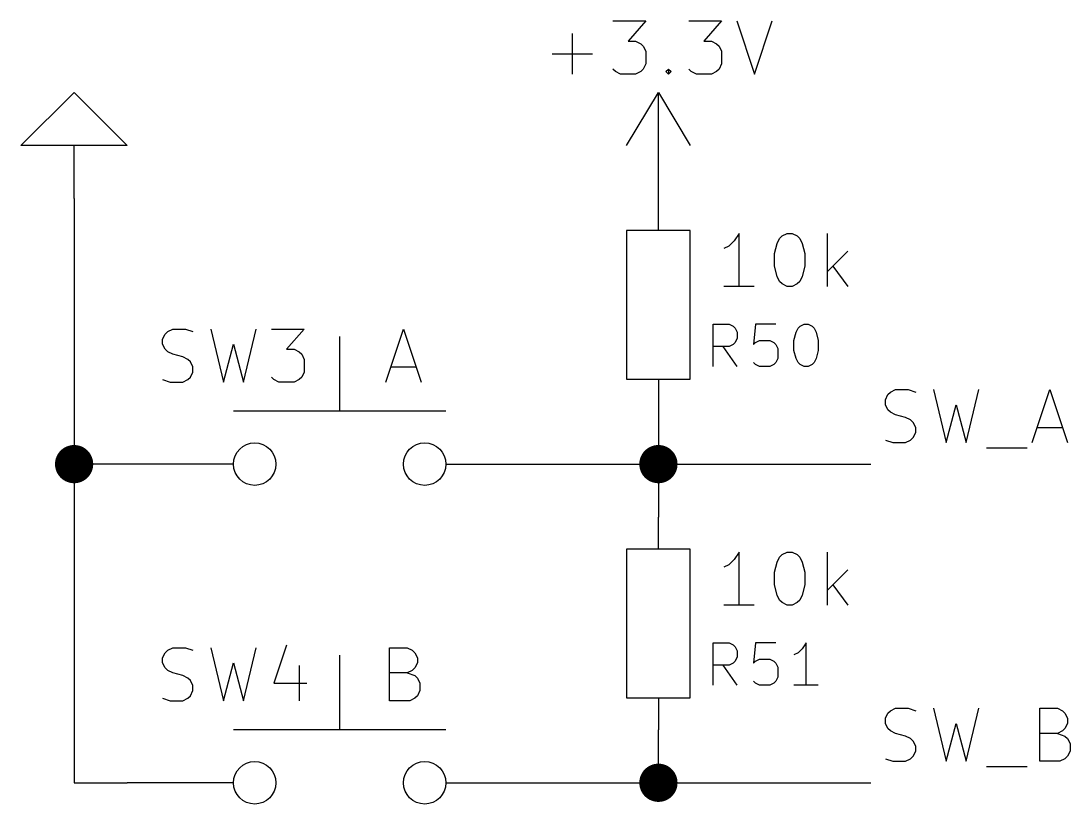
# Model space of a CAD drawing. Header units: inches. Extents: x 0.4 to 16.1, y -11.3 to -0.4.
# Drawn here: x 13.55 to 14.537, y -5.12 to -4.383 of the extents above; entities that cross this region are included whole.
import ezdxf

# ---------------------------------------------------------------- set-up
doc = ezdxf.new("R2010")
doc.units = ezdxf.units.IN
doc.header["$MEASUREMENT"] = 0
for name, color, linetype in [('GREENSIXTYFIVE', 129, 'CONTINUOUS'), ('LIGHTGREEN', 92, 'CONTINUOUS'), ('RED', 14, 'CONTINUOUS'), ('REDSIX', 19, 'CONTINUOUS')]:
    doc.layers.add(name, color=color, linetype=linetype)

msp = doc.modelspace()

# ---------------------------------------------------------------- linework, layer by layer
at = {"layer": 'GREENSIXTYFIVE', "linetype": 'CONTINUOUS'}
for p, q in [((14.10714, -4.3828), (14.13809, -4.3828)), ((14.10714, -4.3828), (14.13809, -4.3828)), ((14.13809, -4.3828), (14.12143, -4.40185)), ((14.13809, -4.3828), (14.12143, -4.40185)), ((14.17857, -4.3828), (14.20952, -4.3828)), ((14.17857, -4.3828), (14.20952, -4.3828)), ((14.20952, -4.3828), (14.19285, -4.40185)), ((14.20952, -4.3828), (14.19285, -4.40185)), ((14.22381, -4.3828), (14.24047, -4.4328)), ((14.22381, -4.3828), (14.24047, -4.4328)), ((14.24047, -4.4328), (14.25714, -4.3828)), ((14.24047, -4.4328), (14.25714, -4.3828)), ((14.06904, -4.4328), (14.06904, -4.39471)), ((14.06904, -4.4328), (14.06904, -4.39471)), ((14.12143, -4.40185), (14.12857, -4.40185)), ((14.12143, -4.40185), (14.12857, -4.40185)), ((14.12857, -4.40185), (14.13333, -4.40423)), ((14.12857, -4.40185), (14.13333, -4.40423)), ((14.19285, -4.40185), (14.2, -4.40185)), ((14.19285, -4.40185), (14.2, -4.40185)), ((14.2, -4.40185), (14.20476, -4.40423)), ((14.2, -4.40185), (14.20476, -4.40423)), ((14.05, -4.41376), (14.08809, -4.41376)), ((14.05, -4.41376), (14.08809, -4.41376)), ((14.13333, -4.40423), (14.13571, -4.40661)), ((14.13333, -4.40423), (14.13571, -4.40661)), ((14.13571, -4.40661), (14.13809, -4.41137)), ((14.13571, -4.40661), (14.13809, -4.41137)), ((14.13809, -4.41137), (14.13809, -4.42328)), ((14.13809, -4.41137), (14.13809, -4.42328)), ((14.20476, -4.40423), (14.20714, -4.40661)), ((14.20476, -4.40423), (14.20714, -4.40661)), ((14.20714, -4.40661), (14.20952, -4.41137)), ((14.20714, -4.40661), (14.20952, -4.41137)), ((14.20952, -4.41137), (14.20952, -4.42328)), ((14.20952, -4.41137), (14.20952, -4.42328)), ((14.13809, -4.42328), (14.13571, -4.42804)), ((14.13809, -4.42328), (14.13571, -4.42804)), ((14.20952, -4.42328), (14.20714, -4.42804)), ((14.20952, -4.42328), (14.20714, -4.42804)), ((14.10952, -4.43043), (14.10714, -4.42804)), ((14.10952, -4.43043), (14.10714, -4.42804)), ((14.11428, -4.4328), (14.10952, -4.43043)), ((14.11428, -4.4328), (14.10952, -4.43043)), ((14.12857, -4.4328), (14.11428, -4.4328)), ((14.12857, -4.4328), (14.11428, -4.4328)), ((14.13333, -4.43043), (14.12857, -4.4328)), ((14.13333, -4.43043), (14.12857, -4.4328)), ((14.13571, -4.42804), (14.13333, -4.43043)), ((14.13571, -4.42804), (14.13333, -4.43043)), ((14.15714, -4.43043), (14.15952, -4.42804)), ((14.15714, -4.43043), (14.15952, -4.42804)), ((14.15952, -4.4328), (14.15714, -4.43043)), ((14.15952, -4.4328), (14.15714, -4.43043)), ((14.15952, -4.42804), (14.1619, -4.43043)), ((14.15952, -4.42804), (14.15952, -4.4328)), ((14.15952, -4.42804), (14.1619, -4.43043)), ((14.15952, -4.42804), (14.15952, -4.4328)), ((14.1619, -4.43043), (14.15952, -4.4328)), ((14.1619, -4.43043), (14.15952, -4.4328)), ((14.18095, -4.43043), (14.17857, -4.42804)), ((14.18095, -4.43043), (14.17857, -4.42804)), ((14.18571, -4.4328), (14.18095, -4.43043)), ((14.18571, -4.4328), (14.18095, -4.43043)), ((14.2, -4.4328), (14.18571, -4.4328)), ((14.2, -4.4328), (14.18571, -4.4328)), ((14.20476, -4.43043), (14.2, -4.4328)), ((14.20476, -4.43043), (14.2, -4.4328)), ((14.20714, -4.42804), (14.20476, -4.43043)), ((14.20714, -4.42804), (14.20476, -4.43043)), ((14.22119, -4.58994), (14.21643, -4.5947)), ((14.22119, -4.58994), (14.21643, -4.5947)), ((14.22595, -4.5828), (14.22119, -4.58994)), ((14.22595, -4.5828), (14.22119, -4.58994)), ((14.22595, -4.6328), (14.22595, -4.5828)), ((14.22595, -4.6328), (14.22595, -4.5828)), ((14.26166, -4.59232), (14.26404, -4.58756)), ((14.26166, -4.59232), (14.26404, -4.58756)), ((14.26404, -4.58756), (14.26643, -4.58518)), ((14.26404, -4.58756), (14.26643, -4.58518)), ((14.26643, -4.58518), (14.27119, -4.5828)), ((14.26643, -4.58518), (14.27119, -4.5828)), ((14.27119, -4.5828), (14.27595, -4.5828)), ((14.27119, -4.5828), (14.27595, -4.5828)), ((14.27595, -4.5828), (14.28071, -4.58518)), ((14.27595, -4.5828), (14.28071, -4.58518)), ((14.28071, -4.58518), (14.28309, -4.58756)), ((14.28071, -4.58518), (14.28309, -4.58756)), ((14.28309, -4.58756), (14.28547, -4.59232)), ((14.28309, -4.58756), (14.28547, -4.59232)), ((14.30928, -4.6328), (14.30928, -4.5828)), ((14.30928, -4.6328), (14.30928, -4.5828)), ((14.21643, -4.5947), (14.21167, -4.59709)), ((14.21643, -4.5947), (14.21167, -4.59709)), ((14.25928, -4.60185), (14.26166, -4.59232)), ((14.25928, -4.60185), (14.26166, -4.59232)), ((14.28547, -4.59232), (14.28785, -4.60185)), ((14.28547, -4.59232), (14.28785, -4.60185)), ((14.32833, -4.59947), (14.30928, -4.61852)), ((14.32833, -4.59947), (14.30928, -4.61852)), ((14.25928, -4.61375), (14.25928, -4.60185)), ((14.25928, -4.61375), (14.25928, -4.60185)), ((14.28785, -4.60185), (14.28785, -4.61375)), ((14.28785, -4.60185), (14.28785, -4.61375)), ((14.26166, -4.62328), (14.25928, -4.61375)), ((14.26166, -4.62328), (14.25928, -4.61375)), ((14.28785, -4.61375), (14.28547, -4.62328)), ((14.28785, -4.61375), (14.28547, -4.62328)), ((14.31404, -4.61375), (14.32833, -4.6328)), ((14.31404, -4.61375), (14.32833, -4.6328)), ((14.26404, -4.62804), (14.26166, -4.62328)), ((14.26404, -4.62804), (14.26166, -4.62328)), ((14.26643, -4.63042), (14.26404, -4.62804)), ((14.26643, -4.63042), (14.26404, -4.62804)), ((14.27119, -4.6328), (14.26643, -4.63042)), ((14.27119, -4.6328), (14.26643, -4.63042)), ((14.28071, -4.63042), (14.27595, -4.6328)), ((14.28071, -4.63042), (14.27595, -4.6328)), ((14.28309, -4.62804), (14.28071, -4.63042)), ((14.28309, -4.62804), (14.28071, -4.63042)), ((14.28547, -4.62328), (14.28309, -4.62804)), ((14.28547, -4.62328), (14.28309, -4.62804)), ((14.24024, -4.6328), (14.21167, -4.6328)), ((14.24024, -4.6328), (14.21167, -4.6328)), ((14.27595, -4.6328), (14.27119, -4.6328)), ((14.27595, -4.6328), (14.27119, -4.6328)), ((14.20143, -4.70824), (14.20143, -4.66824)), ((14.20143, -4.66824), (14.21667, -4.66824)), ((14.20143, -4.70824), (14.20143, -4.66824)), ((14.20143, -4.66824), (14.21667, -4.66824)), ((14.21667, -4.66824), (14.22048, -4.67014)), ((14.21667, -4.66824), (14.22048, -4.67014)), ((14.22048, -4.67014), (14.22238, -4.67205)), ((14.22048, -4.67014), (14.22238, -4.67205)), ((14.24143, -4.66824), (14.23952, -4.68728)), ((14.24143, -4.66824), (14.23952, -4.68728)), ((14.26048, -4.66824), (14.24143, -4.66824)), ((14.26048, -4.66824), (14.24143, -4.66824)), ((14.28143, -4.67205), (14.28333, -4.67014)), ((14.28143, -4.67205), (14.28333, -4.67014)), ((14.28333, -4.67014), (14.28714, -4.66824)), ((14.28333, -4.67014), (14.28714, -4.66824)), ((14.28714, -4.66824), (14.29095, -4.66824)), ((14.28714, -4.66824), (14.29095, -4.66824)), ((14.29095, -4.66824), (14.29476, -4.67014)), ((14.29095, -4.66824), (14.29476, -4.67014)), ((14.29476, -4.67014), (14.29667, -4.67205)), ((14.29476, -4.67014), (14.29667, -4.67205)), ((13.68333, -4.68233), (13.68571, -4.67757)), ((13.68571, -4.67757), (13.68809, -4.67519)), ((13.68809, -4.67519), (13.69286, -4.6728)), ((13.69286, -4.6728), (13.70476, -4.6728)), ((13.70476, -4.6728), (13.71191, -4.67519)), ((13.72857, -4.6728), (13.74048, -4.7228)), ((13.75952, -4.7228), (13.77143, -4.6728)), ((13.78571, -4.6728), (13.81667, -4.6728)), ((13.81667, -4.6728), (13.8, -4.69185)), ((13.89333, -4.7228), (13.91, -4.6728)), ((13.91, -4.6728), (13.92667, -4.7228)), ((14.22238, -4.67205), (14.22428, -4.67586)), ((14.22238, -4.67205), (14.22428, -4.67586)), ((14.22428, -4.67586), (14.22428, -4.68157)), ((14.22428, -4.67586), (14.22428, -4.68157)), ((14.27762, -4.68348), (14.27952, -4.67586)), ((14.27762, -4.68348), (14.27952, -4.67586)), ((14.27952, -4.67586), (14.28143, -4.67205)), ((14.27952, -4.67586), (14.28143, -4.67205)), ((14.29667, -4.67205), (14.29857, -4.67586)), ((14.29667, -4.67205), (14.29857, -4.67586)), ((14.29857, -4.67586), (14.30047, -4.68348)), ((14.29857, -4.67586), (14.30047, -4.68348)), ((13.68333, -4.68709), (13.68333, -4.68233)), ((13.68571, -4.69185), (13.68333, -4.68709)), ((13.74048, -4.7228), (13.75, -4.68709)), ((13.75, -4.68709), (13.75952, -4.7228)), ((14.21667, -4.68919), (14.20143, -4.68919)), ((14.21667, -4.68919), (14.20143, -4.68919)), ((14.22428, -4.70824), (14.21095, -4.68919)), ((14.22428, -4.70824), (14.21095, -4.68919)), ((14.22048, -4.68728), (14.21667, -4.68919)), ((14.22048, -4.68728), (14.21667, -4.68919)), ((14.22238, -4.68538), (14.22048, -4.68728)), ((14.22238, -4.68538), (14.22048, -4.68728)), ((14.22428, -4.68157), (14.22238, -4.68538)), ((14.22428, -4.68157), (14.22238, -4.68538)), ((14.23952, -4.68728), (14.24143, -4.68538)), ((14.23952, -4.68728), (14.24143, -4.68538)), ((14.24143, -4.68538), (14.24524, -4.68348)), ((14.24143, -4.68538), (14.24524, -4.68348)), ((14.24524, -4.68348), (14.25476, -4.68348)), ((14.24524, -4.68348), (14.25476, -4.68348)), ((14.25476, -4.68348), (14.25857, -4.68538)), ((14.25476, -4.68348), (14.25857, -4.68538)), ((14.25857, -4.68538), (14.26048, -4.68728)), ((14.25857, -4.68538), (14.26048, -4.68728)), ((14.26048, -4.68728), (14.26238, -4.69109)), ((14.26048, -4.68728), (14.26238, -4.69109)), ((14.27762, -4.693), (14.27762, -4.68348)), ((14.27762, -4.693), (14.27762, -4.68348)), ((14.30047, -4.68348), (14.30047, -4.693)), ((14.30047, -4.68348), (14.30047, -4.693)), ((13.68809, -4.69423), (13.68571, -4.69185)), ((13.69286, -4.69661), (13.68809, -4.69423)), ((13.70238, -4.699), (13.69286, -4.69661)), ((13.70714, -4.70137), (13.70238, -4.699)), ((13.8, -4.69185), (13.80714, -4.69185)), ((13.80714, -4.69185), (13.8119, -4.69423)), ((13.8119, -4.69423), (13.81428, -4.69661)), ((13.81428, -4.69661), (13.81667, -4.70137)), ((14.26238, -4.69109), (14.26238, -4.70062)), ((14.26238, -4.69109), (14.26238, -4.70062)), ((14.27952, -4.70062), (14.27762, -4.693)), ((14.27952, -4.70062), (14.27762, -4.693)), ((14.30047, -4.693), (14.29857, -4.70062)), ((14.30047, -4.693), (14.29857, -4.70062)), ((13.70952, -4.70376), (13.70714, -4.70137)), ((13.71191, -4.70852), (13.70952, -4.70376)), ((13.71191, -4.71328), (13.71191, -4.70852)), ((13.81667, -4.70137), (13.81667, -4.71328)), ((13.89809, -4.70852), (13.9219, -4.70852)), ((14.24143, -4.70633), (14.23952, -4.70443)), ((14.24143, -4.70633), (14.23952, -4.70443)), ((14.24524, -4.70824), (14.24143, -4.70633)), ((14.24524, -4.70824), (14.24143, -4.70633)), ((14.25476, -4.70824), (14.24524, -4.70824)), ((14.25476, -4.70824), (14.24524, -4.70824)), ((14.25857, -4.70633), (14.25476, -4.70824)), ((14.25857, -4.70633), (14.25476, -4.70824)), ((14.26048, -4.70443), (14.25857, -4.70633)), ((14.26048, -4.70443), (14.25857, -4.70633)), ((14.26238, -4.70062), (14.26048, -4.70443)), ((14.26238, -4.70062), (14.26048, -4.70443)), ((14.28143, -4.70443), (14.27952, -4.70062)), ((14.28143, -4.70443), (14.27952, -4.70062)), ((14.28333, -4.70633), (14.28143, -4.70443)), ((14.28333, -4.70633), (14.28143, -4.70443)), ((14.28714, -4.70824), (14.28333, -4.70633)), ((14.28714, -4.70824), (14.28333, -4.70633)), ((14.29095, -4.70824), (14.28714, -4.70824)), ((14.29095, -4.70824), (14.28714, -4.70824)), ((14.29476, -4.70633), (14.29095, -4.70824)), ((14.29476, -4.70633), (14.29095, -4.70824)), ((14.29667, -4.70443), (14.29476, -4.70633)), ((14.29667, -4.70443), (14.29476, -4.70633)), ((14.29857, -4.70062), (14.29667, -4.70443)), ((14.29857, -4.70062), (14.29667, -4.70443)), ((13.70714, -4.72043), (13.70952, -4.71804)), ((13.70952, -4.71804), (13.71191, -4.71328)), ((13.78809, -4.72043), (13.78571, -4.71804)), ((13.81428, -4.71804), (13.8119, -4.72043)), ((13.81667, -4.71328), (13.81428, -4.71804)), ((13.68333, -4.72043), (13.69048, -4.7228)), ((13.69048, -4.7228), (13.70238, -4.7228)), ((13.70238, -4.7228), (13.70714, -4.72043)), ((13.79285, -4.7228), (13.78809, -4.72043)), ((13.80714, -4.7228), (13.79285, -4.7228)), ((13.8119, -4.72043), (13.80714, -4.7228)), ((14.22595, -4.8828), (14.22119, -4.88994)), ((14.22595, -4.9328), (14.22595, -4.8828)), ((14.26166, -4.89232), (14.26404, -4.88756)), ((14.26404, -4.88756), (14.26643, -4.88518)), ((14.26643, -4.88518), (14.27119, -4.8828)), ((14.27119, -4.8828), (14.27595, -4.8828)), ((14.27595, -4.8828), (14.28071, -4.88518)), ((14.28071, -4.88518), (14.28309, -4.88756)), ((14.28309, -4.88756), (14.28547, -4.89232)), ((14.30928, -4.9328), (14.30928, -4.8828)), ((14.21643, -4.8947), (14.21167, -4.89709)), ((14.22119, -4.88994), (14.21643, -4.8947)), ((14.25928, -4.90185), (14.26166, -4.89232)), ((14.28547, -4.89232), (14.28785, -4.90185)), ((14.25928, -4.91375), (14.25928, -4.90185)), ((14.28785, -4.90185), (14.28785, -4.91375)), ((14.32833, -4.89947), (14.30928, -4.91852)), ((14.26166, -4.92328), (14.25928, -4.91375)), ((14.28785, -4.91375), (14.28547, -4.92328)), ((14.31404, -4.91375), (14.32833, -4.9328)), ((14.26404, -4.92804), (14.26166, -4.92328)), ((14.28547, -4.92328), (14.28309, -4.92804)), ((14.24024, -4.9328), (14.21167, -4.9328)), ((14.26643, -4.93042), (14.26404, -4.92804)), ((14.27119, -4.9328), (14.26643, -4.93042)), ((14.27595, -4.9328), (14.27119, -4.9328)), ((14.28071, -4.93042), (14.27595, -4.9328)), ((14.28309, -4.92804), (14.28071, -4.93042)), ((13.68571, -4.97757), (13.68809, -4.97519)), ((13.68809, -4.97519), (13.69286, -4.9728)), ((13.69286, -4.9728), (13.70476, -4.9728)), ((13.70476, -4.9728), (13.71191, -4.97519)), ((13.72857, -4.9728), (13.74048, -5.0228)), ((13.75952, -5.0228), (13.77143, -4.9728)), ((13.8, -4.97043), (13.78809, -5.00614)), ((13.8969, -5.0228), (13.8969, -4.9728)), ((13.8969, -4.9728), (13.91357, -4.9728)), ((13.91357, -4.9728), (13.91833, -4.97519)), ((13.91833, -4.97519), (13.92071, -4.97757)), ((14.20143, -5.00824), (14.20143, -4.96824)), ((14.20143, -4.96824), (14.21667, -4.96824)), ((14.21667, -4.96824), (14.22048, -4.97014)), ((14.22048, -4.97014), (14.22238, -4.97205)), ((14.22238, -4.97205), (14.22428, -4.97586)), ((14.22428, -4.97586), (14.22428, -4.98157)), ((14.24143, -4.96824), (14.23952, -4.98728)), ((14.26048, -4.96824), (14.24143, -4.96824)), ((14.28524, -4.97395), (14.28143, -4.97776)), ((14.28905, -4.96824), (14.28524, -4.97395)), ((14.28905, -5.00824), (14.28905, -4.96824)), ((13.68333, -4.98233), (13.68571, -4.97757)), ((13.68333, -4.98709), (13.68333, -4.98233)), ((13.92071, -4.97757), (13.92309, -4.98233)), ((13.92309, -4.98233), (13.92309, -4.98709)), ((14.22238, -4.98538), (14.22048, -4.98728)), ((14.22428, -4.98157), (14.22238, -4.98538)), ((14.23952, -4.98728), (14.24143, -4.98538)), ((14.24143, -4.98538), (14.24524, -4.98348)), ((14.24524, -4.98348), (14.25476, -4.98348)), ((14.25476, -4.98348), (14.25857, -4.98538)), ((14.25857, -4.98538), (14.26048, -4.98728)), ((14.28143, -4.97776), (14.27762, -4.97967)), ((13.68571, -4.99185), (13.68333, -4.98709)), ((13.68809, -4.99423), (13.68571, -4.99185)), ((13.69286, -4.99661), (13.68809, -4.99423)), ((13.74048, -5.0228), (13.75, -4.98709)), ((13.75, -4.98709), (13.75952, -5.0228)), ((13.8119, -4.98947), (13.8119, -5.0228)), ((13.91833, -4.99423), (13.91357, -4.99661)), ((13.92071, -4.99185), (13.91833, -4.99423)), ((13.92309, -4.98709), (13.92071, -4.99185)), ((14.21667, -4.98919), (14.20143, -4.98919)), ((14.22428, -5.00824), (14.21095, -4.98919)), ((14.22048, -4.98728), (14.21667, -4.98919)), ((14.26048, -4.98728), (14.26238, -4.99109)), ((14.26238, -4.99109), (14.26238, -5.00062)), ((13.70238, -4.999), (13.69286, -4.99661)), ((13.70714, -5.00137), (13.70238, -4.999)), ((13.70952, -5.00376), (13.70714, -5.00137)), ((13.71191, -5.00852), (13.70952, -5.00376)), ((13.78809, -5.00614), (13.81904, -5.00614)), ((13.91357, -4.99661), (13.8969, -4.99661)), ((13.91357, -4.99661), (13.92071, -4.999)), ((13.92071, -4.999), (13.92309, -5.00137)), ((13.92309, -5.00137), (13.92547, -5.00614)), ((13.92547, -5.00614), (13.92547, -5.01328)), ((14.24143, -5.00633), (14.23952, -5.00443)), ((14.26048, -5.00443), (14.25857, -5.00633)), ((14.26238, -5.00062), (14.26048, -5.00443)), ((13.70952, -5.01804), (13.71191, -5.01328)), ((13.71191, -5.01328), (13.71191, -5.00852)), ((13.92547, -5.01328), (13.92309, -5.01804)), ((14.24524, -5.00824), (14.24143, -5.00633)), ((14.25476, -5.00824), (14.24524, -5.00824)), ((14.25857, -5.00633), (14.25476, -5.00824)), ((14.30047, -5.00824), (14.27762, -5.00824)), ((13.68333, -5.02043), (13.69048, -5.0228)), ((13.69048, -5.0228), (13.70238, -5.0228)), ((13.70238, -5.0228), (13.70714, -5.02043)), ((13.70714, -5.02043), (13.70952, -5.01804)), ((13.91595, -5.0228), (13.8969, -5.0228)), ((13.92071, -5.02043), (13.91595, -5.0228)), ((13.92309, -5.01804), (13.92071, -5.02043))]:
    msp.add_line(p, q, dxfattribs=at)
at = {"layer": 'LIGHTGREEN', "linetype": 'CONTINUOUS'}
for p, q in [((13.6, -4.55), (13.6, -4.8)), ((14.15, -4.75), (14.15, -4.8)), ((13.65, -4.8), (13.6, -4.8)), ((13.6, -4.8), (13.6, -5.1)), ((14.05, -4.8), (14.15, -4.8)), ((14.15, -4.8), (14.35, -4.8)), ((14.15, -4.8), (14.15, -4.85)), ((14.15, -5.1), (14.15, -5.05)), ((13.6, -5.1), (13.65, -5.1)), ((14.05, -5.1), (14.15, -5.1)), ((14.15, -5.1), (14.35, -5.1))]:
    msp.add_line(p, q, dxfattribs=at)
at = {"layer": 'LIGHTGREEN', "const_width": 0.018}
for points in [[(13.591, -4.8, 1), (13.609, -4.8, 1)], [(14.141, -4.8, 1), (14.159, -4.8, 1)], [(14.141, -5.1, 1), (14.159, -5.1, 1)]]:
    msp.add_lwpolyline(points, format="xyb", close=True, dxfattribs=at)
at = {"layer": 'RED', "linetype": 'CONTINUOUS'}
for p, q in [((13.55, -4.5), (13.6, -4.45)), ((13.6, -4.45), (13.65, -4.5)), ((14.12, -4.5), (14.15, -4.45)), ((14.15, -4.45), (14.18, -4.5)), ((14.15, -4.55), (14.15, -4.45)), ((13.6, -4.5), (13.55, -4.5)), ((13.6, -4.55), (13.6, -4.5)), ((13.65, -4.5), (13.6, -4.5)), ((14.15, -4.58), (14.15, -4.55)), ((14.15, -4.58), (14.15, -4.55)), ((14.18, -4.58), (14.12, -4.58)), ((14.12, -4.58), (14.12, -4.72)), ((14.18, -4.72), (14.18, -4.58)), ((13.85, -4.75), (13.85, -4.68)), ((14.12, -4.72), (14.18, -4.72)), ((14.15, -4.72), (14.15, -4.75)), ((14.15, -4.72), (14.15, -4.75)), ((13.95, -4.75), (13.75, -4.75)), ((13.75, -4.8), (13.65, -4.8)), ((13.95, -4.8), (14.05, -4.8)), ((14.15, -4.88), (14.15, -4.85)), ((14.18, -4.88), (14.12, -4.88)), ((14.12, -4.88), (14.12, -5.02)), ((14.18, -5.02), (14.18, -4.88)), ((13.85, -5.05), (13.85, -4.98)), ((14.12, -5.02), (14.18, -5.02)), ((14.15, -5.02), (14.15, -5.05)), ((13.95, -5.05), (13.75, -5.05)), ((13.75, -5.1), (13.65, -5.1)), ((13.95, -5.1), (14.05, -5.1))]:
    msp.add_line(p, q, dxfattribs=at)
at = {"layer": 'RED'}
for centre in [(13.77, -4.8), (13.93, -4.8), (13.77, -5.1), (13.93, -5.1)]:
    msp.add_circle(centre, 0.02, dxfattribs=at)
at = {"layer": 'REDSIX', "linetype": 'CONTINUOUS'}
for p, q in [((14.36839, -4.73218), (14.37316, -4.7298)), ((14.37316, -4.7298), (14.38506, -4.7298)), ((14.38506, -4.7298), (14.3922, -4.73218)), ((14.40887, -4.7298), (14.42078, -4.7798)), ((14.43982, -4.7798), (14.45173, -4.7298)), ((14.50172, -4.7798), (14.51839, -4.7298)), ((14.51839, -4.7298), (14.53506, -4.7798)), ((14.36363, -4.73932), (14.36601, -4.73456)), ((14.36363, -4.74409), (14.36363, -4.73932)), ((14.36601, -4.73456), (14.36839, -4.73218)), ((14.36601, -4.74885), (14.36363, -4.74409)), ((14.36839, -4.75123), (14.36601, -4.74885)), ((14.42078, -4.7798), (14.4303, -4.74409)), ((14.4303, -4.74409), (14.43982, -4.7798)), ((14.37316, -4.75361), (14.36839, -4.75123)), ((14.38268, -4.75599), (14.37316, -4.75361)), ((14.38744, -4.75837), (14.38268, -4.75599)), ((14.38982, -4.76075), (14.38744, -4.75837)), ((14.3922, -4.76552), (14.38982, -4.76075)), ((14.3922, -4.77028), (14.3922, -4.76552)), ((14.50649, -4.76552), (14.5303, -4.76552)), ((14.36363, -4.77742), (14.37078, -4.7798)), ((14.38268, -4.7798), (14.38744, -4.77742)), ((14.38744, -4.77742), (14.38982, -4.77504)), ((14.38982, -4.77504), (14.3922, -4.77028)), ((14.37078, -4.7798), (14.38268, -4.7798)), ((14.45887, -4.78456), (14.49696, -4.78456)), ((14.36363, -5.03932), (14.36601, -5.03456)), ((14.36601, -5.03456), (14.36839, -5.03218)), ((14.36839, -5.03218), (14.37316, -5.0298)), ((14.37316, -5.0298), (14.38506, -5.0298)), ((14.38506, -5.0298), (14.3922, -5.03218)), ((14.40887, -5.0298), (14.42078, -5.0798)), ((14.43982, -5.0798), (14.45173, -5.0298)), ((14.50887, -5.0798), (14.50887, -5.0298)), ((14.50887, -5.0298), (14.52554, -5.0298)), ((14.52554, -5.0298), (14.5303, -5.03218)), ((14.5303, -5.03218), (14.53268, -5.03456)), ((14.53268, -5.03456), (14.53506, -5.03932)), ((14.36363, -5.04409), (14.36363, -5.03932)), ((14.36601, -5.04885), (14.36363, -5.04409)), ((14.42078, -5.0798), (14.4303, -5.04409)), ((14.4303, -5.04409), (14.43982, -5.0798)), ((14.53506, -5.04409), (14.53268, -5.04885)), ((14.53506, -5.03932), (14.53506, -5.04409)), ((14.36839, -5.05123), (14.36601, -5.04885)), ((14.37316, -5.05361), (14.36839, -5.05123)), ((14.38268, -5.05599), (14.37316, -5.05361)), ((14.52554, -5.05361), (14.50887, -5.05361)), ((14.5303, -5.05123), (14.52554, -5.05361)), ((14.52554, -5.05361), (14.53268, -5.05599)), ((14.53268, -5.04885), (14.5303, -5.05123)), ((14.38744, -5.05837), (14.38268, -5.05599)), ((14.38982, -5.06075), (14.38744, -5.05837)), ((14.3922, -5.06552), (14.38982, -5.06075)), ((14.3922, -5.07028), (14.3922, -5.06552)), ((14.53268, -5.05599), (14.53506, -5.05837)), ((14.53506, -5.05837), (14.53744, -5.06313)), ((14.53744, -5.06313), (14.53744, -5.07028)), ((14.38744, -5.07742), (14.38982, -5.07504)), ((14.38982, -5.07504), (14.3922, -5.07028)), ((14.53506, -5.07504), (14.53268, -5.07742)), ((14.53744, -5.07028), (14.53506, -5.07504)), ((14.36363, -5.07742), (14.37078, -5.0798)), ((14.37078, -5.0798), (14.38268, -5.0798)), ((14.38268, -5.0798), (14.38744, -5.07742)), ((14.45887, -5.08456), (14.49696, -5.08456)), ((14.52791, -5.0798), (14.50887, -5.0798)), ((14.53268, -5.07742), (14.52791, -5.0798))]:
    msp.add_line(p, q, dxfattribs=at)

doc.saveas('drawing.dxf')
